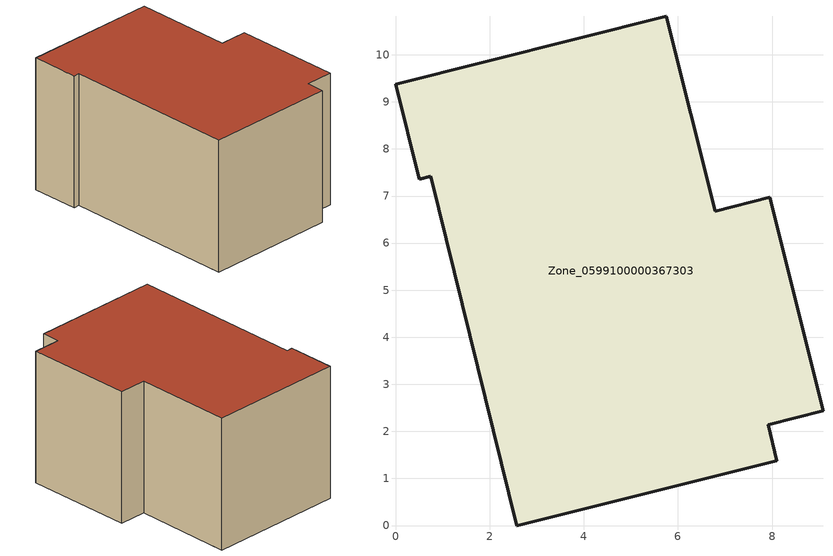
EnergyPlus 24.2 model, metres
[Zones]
Zone_0599100000367303
 floor ground (C_G): 7.95,6.97 9.08,2.44 7.92,2.15 8.1,1.38 2.58,0 0.75,7.42 0.51,7.35 0,9.38 5.75,10.81 6.79,6.68 z0
 wall outside (C_F): 0.51,7.35 0.75,7.42 2.58,0 8.1,1.38 7.92,2.15 9.08,2.44 7.95,6.97 6.79,6.68 5.75,10.81 0,9.38 0.51,7.35 z0:5.78
 roof outside (C_R): 5.75,10.81 0,9.38 0.51,7.35 0.75,7.42 2.58,0 8.1,1.38 7.92,2.15 9.08,2.44 7.95,6.97 6.79,6.68 z5.78
[BUILDING]
Pand.0599100000367303: North Axis=0; Terrain=City; Loads Convergence Tolerance Value=0.04; Temperature Convergence Tolerance Value=0.4; Solar Distribution=FullExterior; Maximum Number of Warmup Days=25; Minimum Number of Warmup Days=1
[Site:Location]
Rotterdam.The.Hague.AP_ZH_NLD Design_Conditions: Latitude=51.96; Longitude=4.45; Time Zone=1; Elevation=-4.5
[SITE:GROUNDTEMPERATURE:BUILDINGSURFACE]
18, 18, 18, 18, 18, 18, 18, 18, 18, 18, 18, 18
[MATERIAL] Thermal Absorptance=0.9; Solar Absorptance=0.7; Visible Absorptance=0.7
Name | Roughness | Thickness | Conductivity | Density | Specific Heat
G.TC.1992-2005 | MediumSmooth | 0.15 | 0.06 | 540 | 1210
F.TC.1992-2005 | Rough | 0.3 | 0.12 | 1920 | 840
R.TC.1992-2005 | MediumRough | 0.2 | 0.08 | 1500 | 1000
[CONSTRUCTION]
C_G: G.TC.1992-2005
C_F: F.TC.1992-2005
C_R: R.TC.1992-2005
[ZONE]
Zone_0599100000367303: Type=1; Multiplier=1; Ceiling Height=Autocalculate; Volume=Autocalculate; Floor Area=autocalculate; Part of Total Floor Area=Yes
[ZONEINFILTRATION:DESIGNFLOWRATE]
Infil_Zone_0599100000367303: Zone or ZoneList or Space or SpaceList=Zone_0599100000367303; Schedule=AlwaysOn; Design Flow Rate Calculation Method=Flow/Area; Flow Rate per Floor Area=0.0015; Constant Term Coefficient=1; Temperature Term Coefficient=0; Velocity Term Coefficient=0; Velocity Squared Term Coefficient=0
[HVACTEMPLATE:ZONE:IDEALLOADSAIRSYSTEM]
Zone_0599100000367303: Maximum Heating Supply Air Temperature=50; Minimum Cooling Supply Air Temperature=13; Maximum Heating Supply Air Humidity Ratio=0.0156; Minimum Cooling Supply Air Humidity Ratio=0.0077; Heating Limit=NoLimit; Cooling Limit=NoLimit; Dehumidification Control Type=ConstantSensibleHeatRatio; Cooling Sensible Heat Ratio=0.7; Dehumidification Setpoint=60; Humidification Control Type=None; Humidification Setpoint=30; Outdoor Air Method=None; Outdoor Air Flow Rate per Person=0.00944; Outdoor Air Flow Rate per Zone Floor Area=0; Outdoor Air Flow Rate per Zone=0; Demand Controlled Ventilation Type=None; Outdoor Air Economizer Type=NoEconomizer; Heat Recovery Type=None; Sensible Heat Recovery Effectiveness=0.7; Latent Heat Recovery Effectiveness=0.65
[ZONECONTROL:THERMOSTAT]
ThermostatControl_Zone_0599100000367303: Zone or ZoneList=Zone_0599100000367303; Control Type Schedule=DualSetpointControlType; Control 1=Thermostat_Zone_0599100000367303; Temperature Difference Between Cutout And Setpoint=0
[THERMOSTATSETPOINT:DUALSETPOINT]
Thermostat_Zone_0599100000367303: Heating Setpoint Temperature Schedule=HeatingSetpoint_Zone_0599100000367303; Cooling Setpoint Temperature Schedule=CoolingSetpoint_Zone_0599100000367303
[SCHEDULE:COMPACT]
HeatingSetpoint_Zone_0599100000367303: Through: 12/31, For: AllDays, Until: 24:00, 21
CoolingSetpoint_Zone_0599100000367303: Through: 12/31, For: AllDays, Until: 24:00, 24
DualSetpointControlType: Through: 12/31, For: AllDays, Until: 24:00, 4
AlwaysOn: Through: 12/31, For: AllDays, Until: 24:00, 1
